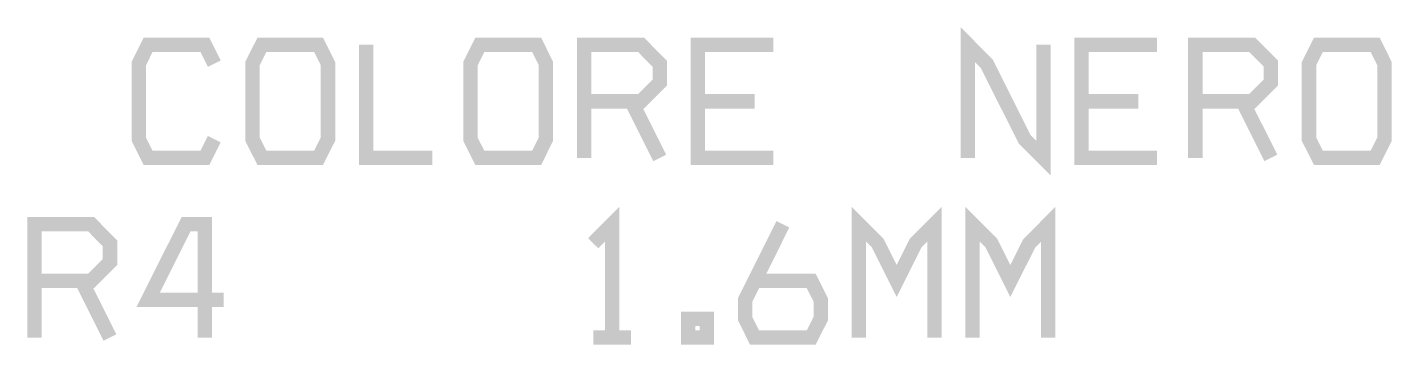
# Model space of a CAD drawing. Extents: x 980 to 1163, y 595 to 881.
# Drawn here: x 1089.2 to 1113.29, y 704.23 to 709.84 of the extents above; entities that cross this region are included whole.
import ezdxf

# ---------------------------------------------------------------- set-up
doc = ezdxf.new("R2010")
doc.units = 0
doc.header["$LTSCALE"] = 10
doc.header["$MEASUREMENT"] = 0
doc.layers.add('22-304-2_DRD', color=7, linetype='CONTINUOUS')

msp = doc.modelspace()

# ---------------------------------------------------------------- linework, layer by layer
at = {"layer": '22-304-2_DRD', "const_width": 0.254}
for points in [[(1107.144, 709.535), (1107.144, 707.533), (1106.811, 707.866), (1106.143, 709.2), (1105.81, 709.535), (1105.81, 707.533)], [(1092.506, 707.866), (1092.338, 707.533), (1091.338, 707.533), (1091.172, 707.866), (1091.172, 709.2), (1091.338, 709.535), (1092.338, 709.535), (1092.506, 709.2)], [(1093.347, 707.533), (1093.179, 707.866), (1093.179, 709.2), (1093.347, 709.535), (1094.345, 709.535), (1094.513, 709.2), (1094.513, 707.866), (1094.345, 707.533), (1093.347, 707.533)], [(1096.354, 707.533), (1095.188, 707.533), (1095.188, 709.535)], [(1097.195, 707.533), (1097.027, 707.866), (1097.027, 709.2), (1097.195, 709.535), (1098.196, 709.535), (1098.361, 709.2), (1098.361, 707.866), (1098.196, 707.533), (1097.195, 707.533)], [(1099.036, 708.534), (1100.037, 708.534), (1100.37, 708.867), (1100.37, 709.2), (1100.037, 709.535), (1099.036, 709.535), (1099.036, 707.533)], [(1102.376, 707.533), (1101.043, 707.533), (1101.043, 709.535), (1102.376, 709.535)], [(1109.151, 707.533), (1107.817, 707.533), (1107.817, 709.535), (1109.151, 709.535)], [(1109.826, 708.534), (1110.827, 708.534), (1111.16, 708.867), (1111.16, 709.2), (1110.827, 709.535), (1109.826, 709.535), (1109.826, 707.533)], [(1112, 707.533), (1111.833, 707.866), (1111.833, 709.2), (1112, 709.535), (1113.001, 709.535), (1113.166, 709.2), (1113.166, 707.866), (1113.001, 707.533), (1112, 707.533)], [(1099.869, 708.534), (1100.37, 707.533)], [(1102.044, 708.534), (1101.043, 708.534)], [(1108.818, 708.534), (1107.817, 708.534)], [(1110.659, 708.534), (1111.16, 707.533)], [(1099.529, 704.358), (1099.529, 706.36), (1099.196, 706.025)], [(1105.219, 704.358), (1105.219, 706.36), (1104.886, 706.025), (1104.553, 705.359), (1104.22, 706.025), (1103.885, 706.36), (1103.885, 704.358)], [(1107.228, 704.358), (1107.228, 706.36), (1106.895, 706.025), (1106.56, 705.359), (1106.227, 706.025), (1105.894, 706.36), (1105.894, 704.358)], [(1089.331, 705.359), (1090.332, 705.359), (1090.664, 705.692), (1090.664, 706.025), (1090.332, 706.36), (1089.331, 706.36), (1089.331, 704.358)], [(1092.671, 705.026), (1091.338, 705.026), (1092.006, 706.36), (1092.338, 706.36), (1092.338, 704.358)], [(1102.044, 705.359), (1103.044, 705.359), (1103.212, 705.026), (1103.212, 704.691), (1103.044, 704.358), (1102.044, 704.358), (1101.879, 704.691), (1101.879, 705.026), (1102.544, 706.36)], [(1090.164, 705.359), (1090.664, 704.358)], [(1100.87, 704.358), (1101.203, 704.358), (1101.203, 704.691), (1100.87, 704.691), (1100.87, 704.358)], [(1099.862, 704.358), (1099.196, 704.358)]]:
    msp.add_lwpolyline(points, dxfattribs=at)

doc.saveas('drawing.dxf')
